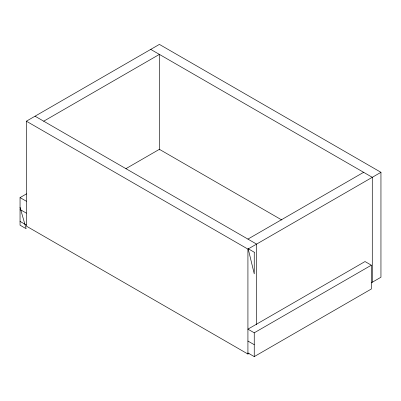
<?xml version="1.0" encoding="UTF-8"?>
<svg xmlns="http://www.w3.org/2000/svg" width="401" height="401" viewBox="0 0 401 401"><rect width="100%" height="100%" fill="white"/><g stroke="black" fill="none" stroke-linecap="round" stroke-linejoin="round"><path stroke-width="0.6" d="M249.006 353.411L247.923 354.038L26.376 226.124L26.376 121.197L159.397 44.396L380.95 172.31L380.95 277.236L371.206 282.86M43.704 121.197L159.397 54.401L159.397 149.959M20.05 207.327L26.14 228.69L20.05 225.177L20.05 197.593L26.556 193.838M125.879 168.676L159.397 149.322L281.868 220.029M247.923 239.101L363.622 172.31M26.376 121.197L247.923 249.106L380.95 172.31M371.346 265.201L365.025 261.547L247.923 329.156L254.249 332.805L371.346 265.201L371.346 288.996L254.249 356.604L247.923 352.955M150.731 49.398L372.283 177.312L372.283 282.239M35.037 116.195L256.59 244.104L256.59 324.675M20.05 197.593L26.376 201.242M20.05 209.492L26.376 213.142M247.923 341.056L254.249 344.705M20.05 221.392L26.376 225.041M254.249 332.805L254.249 356.604M247.923 249.106L247.923 354.038M254.249 252.219L248.159 248.705L254.249 273.853L254.249 252.219"/></g></svg>
